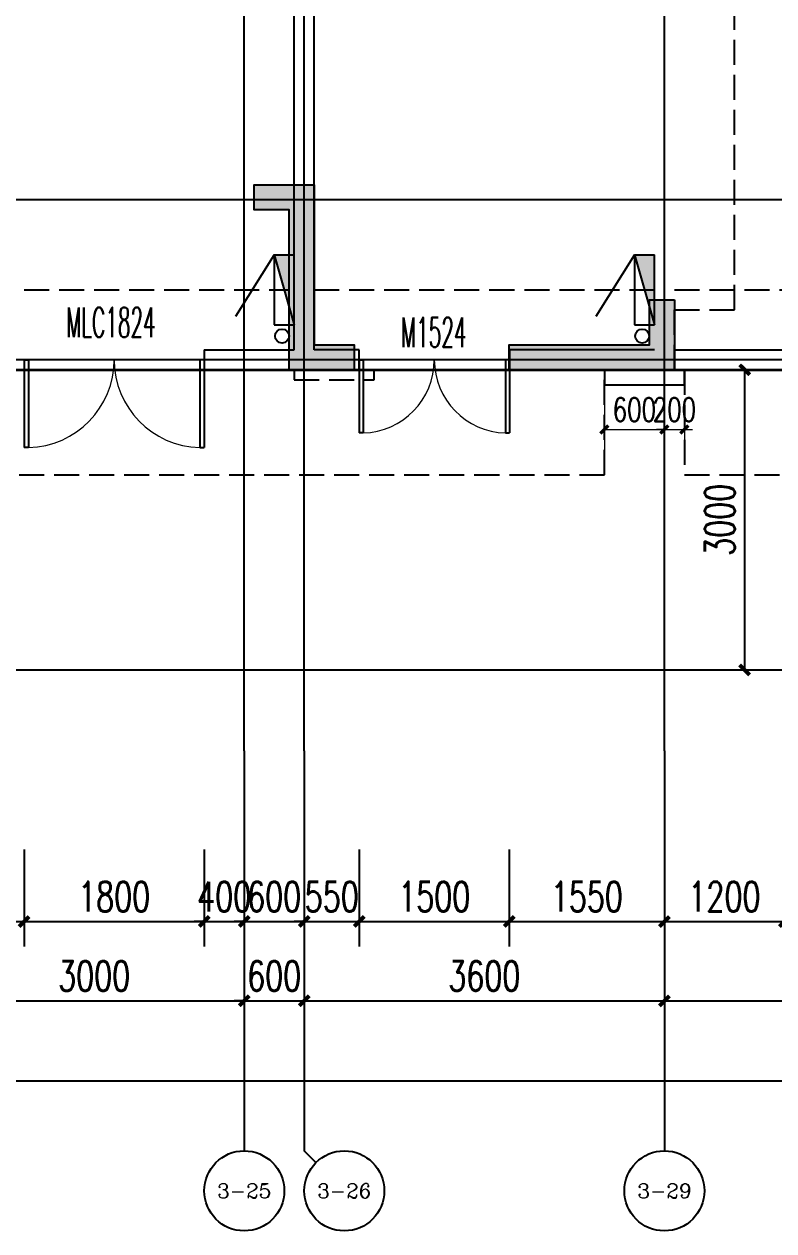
# Model space of a CAD drawing. Extents: x -59851 to 653804, y -249523 to 437614.
# Drawn here: x -2514 to 4980, y 186780 to 198845 of the extents above; entities that cross this region are included whole.
import ezdxf
from ezdxf.enums import TextEntityAlignment as Align

# ---------------------------------------------------------------- set-up
doc = ezdxf.new("R2010")
doc.units = 0
doc.header["$LTSCALE"] = 1000
doc.header["$MEASUREMENT"] = 0
doc.linetypes.add('DASH', pattern=[0.35, 0.25, -0.1])
for name, color, linetype in [('-消防立管', 1, 'Continuous'), ('A-Above', 5, 'DASH'), ('A-ROOF', 7, 'Continuous'), ('A-外装饰线脚', 7, 'Continuous'), ('A-第三道尺寸线', 105, 'Continuous'), ('AXIS', 3, 'Continuous'), ('AXIS_TEXT', 7, 'Continuous'), ('DOTE', 16, 'Continuous'), ('PUB_HATCH', 8, 'Continuous'), ('STAIR', 5, 'Continuous'), ('WALL', 2, 'Continuous'), ('WINDOW', 4, 'Continuous'), ('WINDOW_TEXT', 7, 'Continuous'), ('剪力墙', 6, 'Continuous')]:
    doc.layers.add(name, color=color, linetype=linetype)
doc.layers.add('33计全面积外廓线', color=21, linetype='Continuous', lineweight=35)
doc.layers.add('A-第四道尺寸线(线脚尺寸)', color=105, linetype='Continuous', lineweight=5)
doc.styles.add('_TCH_AXIS', font='COMPLEX', dxfattribs={"bigfont": 'GBCBIG'})
doc.styles.add('_TCH_DIM_T3', font='SIMPLEX.shx', dxfattribs={"width": 0.705882, "bigfont": 'GBCBIG.shx'})
doc.styles.add('_TCH_WINDOW', font='SIMPLEX.shx', dxfattribs={"width": 0.7, "height": 3.5, "bigfont": 'GBCBIG.shx'})
doc.styles.add('COMPLEX', font='COMPLEX')
doc.dimstyles.new('_TCH_ARCH&&100', dxfattribs={"dimtxt": 297.5, "dimasz": 100, "dimexe": 250, "dimexo": 300, "dimgap": 100, "dimtad": 1, "dimdec": 0, "dimzin": 0, "dimdsep": 46, "dimtxsty": '_TCH_DIM_T3', "dimblk": 'ARCHTICK', "dimcen": 0.09, "dimclrt": 7, "dimazin": 2, "dimtfac": 1, "dimtdec": 0, "dimtix": 1, "dimtmove": 2, "dimatfit": 3, "dimfxl": 0, "dimtolj": 1, "dimtzin": 0, "dimarcsym": 0})
doc.dimstyles.new('_TCH_ARCH&&80', dxfattribs={"dimtxt": 238, "dimasz": 80, "dimexe": 200, "dimexo": 240, "dimgap": 80, "dimtad": 1, "dimdec": 0, "dimzin": 0, "dimdsep": 46, "dimtxsty": '_TCH_DIM_T3', "dimblk": 'ARCHTICK', "dimcen": 0.09, "dimclrt": 7, "dimazin": 2, "dimtfac": 1, "dimtdec": 0, "dimtix": 1, "dimtmove": 2, "dimatfit": 3, "dimfxl": 0, "dimtolj": 1, "dimtzin": 0, "dimarcsym": 0})

# ---------------------------------------------------------------- blocks, each defined once
blk = doc.blocks.new('zzlk0330')
at = {"layer": 'A-ROOF', "linetype": 'DASH'}
blk.add_lwpolyline([(-3214, 135988), (186, 135988), (186, 135888), (986, 135888), (986, 135988), (3986, 135988), (3986, 136588), (4586, 136588), (4586, 143088)], dxfattribs=at)
blk = doc.blocks.new('shoucengjianliqiang0505')
at = {"layer": 'PUB_HATCH'}
h = blk.add_hatch(color=256, dxfattribs=at)
h.dxf.hatch_style = 1
h.paths.add_polyline_path([(-14848, 486544), (-14448, 486544), (-14448, 486144), (-14848, 486144)])
h.paths.add_polyline_path([(-8748, 486544), (-8348, 486544), (-8348, 486144), (-8748, 486144)])
h.paths.add_polyline_path([(-8748, 490544), (-8348, 490544), (-8348, 490144), (-8748, 490144)])
h.paths.add_polyline_path([(-14848, 490544), (-14448, 490544), (-14448, 490144), (-14848, 490144)])
h.paths.add_polyline_path([(-14848, 482144), (-14448, 482144), (-14448, 481744), (-14848, 481744)])
h.paths.add_polyline_path([(-8748, 482144), (-8348, 482144), (-8348, 481744), (-8748, 481744)])
h.paths.add_polyline_path([(-46848, 497944), (-46448, 497944), (-46448, 497544), (-46848, 497544)])
h.paths.add_polyline_path([(-46848, 501744), (-46448, 501744), (-46448, 501344), (-46848, 501344)])
h.paths.add_polyline_path([(-53548, 501742), (-53148, 501742), (-53148, 501342), (-53548, 501342)])
h.paths.add_polyline_path([(-63048, 504094), (-63048, 504344), (-63648, 504344), (-63648, 502544), (-63848, 502544), (-63848, 502294), (-63398, 502294), (-63398, 504094)])
h.paths.add_polyline_path([(-37148, 500844), (-35548, 500844), (-35548, 497944), (-37148, 497944), (-37148, 498144), (-35748, 498144), (-35748, 500644), (-37148, 500644)])
h.paths.add_polyline_path([(-29698, 483744), (-29698, 484994), (-29448, 484994), (-29448, 483344), (-30048, 483344), (-30048, 483744)])
h.paths.add_polyline_path([(-33048, 484994), (-32798, 484994), (-32798, 483744), (-32448, 483744), (-32448, 483344), (-33048, 483344)])
h.paths.add_polyline_path([(-36498, 483744), (-36498, 484994), (-36248, 484994), (-36248, 483344), (-36848, 483344), (-36848, 483744)])
h.paths.add_polyline_path([(-43248, 484994), (-42998, 484994), (-42998, 483744), (-42648, 483744), (-42648, 483344), (-43248, 483344)])
h.paths.add_polyline_path([(-50098, 483744), (-50098, 484994), (-49848, 484994), (-49848, 483344), (-50448, 483344), (-50448, 483744)])
h.paths.add_polyline_path([(-56848, 484994), (-56598, 484994), (-56598, 483744), (-56248, 483744), (-56248, 483344), (-56848, 483344)])
h.paths.add_polyline_path([(-63698, 485844), (-63448, 485844), (-63448, 483344), (-64048, 483344), (-64048, 483744), (-63698, 483744)])
h.paths.add_polyline_path([(-54648, 492144), (-54048, 492144), (-54048, 492544), (-54648, 492544)])
h.paths.add_polyline_path([(-52648, 492544), (-52048, 492544), (-52048, 492144), (-52648, 492144)])
h.paths.add_polyline_path([(-39048, 492544), (-38448, 492544), (-38448, 492144), (-39048, 492144)])
h.paths.add_polyline_path([(-45348, 495844), (-44748, 495844), (-44748, 496244), (-45348, 496244)])
h.paths.add_polyline_path([(-55848, 497944), (-55248, 497944), (-55248, 497544), (-55848, 497544)])
h.paths.add_polyline_path([(-55848, 495844), (-55248, 495844), (-55248, 496244), (-55848, 496244)])
h.paths.add_polyline_path([(-60248, 495844), (-59648, 495844), (-59648, 496244), (-60248, 496244)])
h.paths.add_polyline_path([(-21248, 500844), (-21248, 499444), (-21498, 499444), (-21498, 499844), (-21848, 499844), (-21848, 500094), (-21498, 500094), (-21498, 500844)])
h.paths.add_polyline_path([(-42948, 497544), (-42548, 497544), (-42548, 498144), (-42748, 498144), (-42748, 500644), (-42148, 500644), (-42148, 500844), (-42948, 500844), (-42948, 497944)])
h.paths.add_polyline_path([(-21248, 496144), (-21248, 496744), (-21498, 496744), (-21498, 496394), (-22898, 496394), (-22898, 496144), (-22098, 496144), (-22098, 496044), (-21848, 496044), (-21848, 496144)])
h.paths.add_polyline_path([(-30848, 497544), (-30848, 497944), (-32298, 497944), (-32298, 498144), (-30648, 498144), (-30648, 497744), (-30248, 497744), (-30248, 497544)])
h.paths.add_polyline_path([(-18848, 489094), (-18848, 487444), (-19098, 487444), (-19098, 487994), (-19448, 487994), (-19448, 488244), (-19098, 488244), (-19098, 489094)])
h.paths.add_polyline_path([(-60023, 489044), (-60273, 489044), (-60273, 491444), (-60023, 491444), (-60023, 489244)])
h.paths.add_polyline_path([(-28348, 499194), (-28348, 497544), (-28748, 497544), (-28748, 497744), (-28548, 497744), (-28548, 499194)])
h.paths.add_polyline_path([(-41148, 492344), (-40448, 492344), (-40448, 490694), (-40698, 490694), (-40698, 492094), (-41148, 492094)])
h.paths.add_polyline_path([(-30848, 500644), (-31348, 500644), (-31348, 503644), (-28348, 503644), (-28348, 501444), (-28708, 501444), (-28708, 501644), (-28548, 501644), (-28548, 503444), (-31148, 503444), (-31148, 501644), (-30748, 501644), (-30748, 501444), (-31148, 501444), (-31148, 500944), (-30648, 500944), (-30648, 500644)])
h.paths.add_polyline_path([(-42948, 495544), (-42948, 496244), (-40448, 496244), (-40448, 493744), (-42948, 493744), (-42948, 494444), (-42748, 494444), (-42748, 493944), (-40648, 493944), (-40648, 496044), (-42748, 496044), (-42748, 495544)])
h.paths.add_polyline_path([(-21248, 502644), (-21248, 503644), (-22898, 503644), (-22898, 503394), (-21498, 503394), (-21498, 502644)])
h.paths.add_polyline_path([(-22748, 492144), (-23248, 492144), (-23248, 490494), (-22998, 490494), (-22998, 491894), (-22748, 491894)])
h.paths.add_polyline_path([(-22673, 488244), (-22423, 488244), (-22423, 485744), (-22673, 485744), (-22673, 488044)])
h.paths.add_polyline_path([(-21848, 493644), (-21848, 493044), (-23498, 493044), (-23498, 493294), (-22098, 493294), (-22098, 493644)])
h.paths.add_polyline_path([(-18848, 491544), (-18848, 492144), (-20498, 492144), (-20498, 491894), (-19098, 491894), (-19098, 491544)])
h.paths.add_polyline_path([(-18848, 482444), (-18848, 481744), (-20498, 481744), (-20498, 481994), (-19098, 481994), (-19098, 482444)])
h.paths.add_polyline_path([(-22048, 481744), (-22498, 481744), (-22698, 481744), (-22698, 483344), (-23048, 483344), (-23048, 483594), (-22448, 483594), (-22448, 481994), (-22048, 481994)])
h.paths.add_polyline_path([(-26798, 490844), (-26048, 490844), (-26048, 489044), (-26298, 489044), (-26298, 490594), (-26798, 490594)])
h.paths.add_polyline_path([(-32448, 490844), (-33048, 490844), (-33048, 489044), (-32798, 489044), (-32798, 490594), (-32448, 490594)])
h.paths.add_polyline_path([(-35848, 489294), (-36198, 489294), (-36198, 492094), (-35848, 492094), (-35848, 492344), (-36448, 492344), (-36448, 489044), (-36198, 489044), (-35848, 489044)])
h.paths.add_polyline_path([(-39873, 489244), (-39623, 489244), (-39623, 486544), (-39873, 486544), (-39873, 489044)])
h.paths.add_polyline_path([(-43648, 489294), (-43298, 489294), (-43298, 492094), (-43798, 492094), (-43798, 492344), (-43048, 492344), (-43048, 489044), (-43298, 489044), (-43648, 489044)])
h.paths.add_polyline_path([(-46673, 492344), (-46423, 492344), (-46423, 489044), (-46673, 489044), (-46673, 492144)])
h.paths.add_polyline_path([(-53473, 489244), (-53223, 489244), (-53223, 486544), (-53473, 486544), (-53473, 489044)])
h.paths.add_polyline_path([(-49448, 489294), (-49798, 489294), (-49798, 492094), (-49298, 492094), (-49298, 492344), (-50048, 492344), (-50048, 489044), (-49798, 489044), (-49448, 489044)])
h.paths.add_polyline_path([(-57248, 489294), (-56898, 489294), (-56898, 492094), (-57248, 492094), (-57248, 492344), (-56648, 492344), (-56648, 489044), (-56898, 489044), (-57248, 489044)])
h.paths.add_polyline_path([(-60048, 498644), (-60048, 497544), (-62548, 497544), (-62548, 497794), (-60298, 497794), (-60298, 498644)])
h.paths.add_polyline_path([(-60048, 503544), (-60048, 504344), (-61698, 504344), (-61698, 504094), (-60298, 504094), (-60298, 503544)])
h.paths.add_polyline_path([(-67048, 491344), (-67048, 492244), (-64848, 492244), (-64848, 491994), (-66798, 491994), (-66798, 491344)])
h.paths.add_polyline_path([(-66448, 502544), (-67048, 502544), (-67048, 499894), (-66798, 499894), (-66798, 502294), (-66448, 502294)])
h.paths.add_polyline_path([(-66448, 483344), (-67048, 483344), (-67048, 485844), (-66798, 485844), (-66798, 483744), (-66448, 483744)])
edge = h.paths.add_edge_path()
edge.add_line((-26248, 494694), (-26248, 492344))
edge.add_line((-26248, 492344), (-26948, 492344))
edge.add_line((-26948, 492344), (-26948, 492144))
edge.add_line((-26948, 492144), (-26048, 492144))
edge.add_line((-26048, 492144), (-26048, 494694))
edge.add_line((-26248, 494694), (-26248, 495094))
edge = h.paths.add_edge_path()
edge.add_line((-26448, 483344), (-26448, 483594))
edge.add_line((-26448, 483594), (-26273, 483594))
edge.add_line((-26273, 483594), (-26273, 484994))
edge.add_line((-26273, 484994), (-26023, 484994))
edge.add_line((-26023, 484994), (-26023, 483594))
edge.add_line((-26023, 483594), (-25848, 483594))
edge.add_line((-25848, 483594), (-25848, 483344))
edge.add_line((-25848, 483344), (-26448, 483344))
edge.add_line((-26448, 483344), (-26048, 483344))
edge = h.paths.add_edge_path()
edge.add_line((-40048, 483344), (-40048, 483744))
edge.add_line((-40048, 483744), (-39873, 483744))
edge.add_line((-39873, 483744), (-39873, 484994))
edge.add_line((-39873, 484994), (-39623, 484994))
edge.add_line((-39623, 484994), (-39623, 483744))
edge.add_line((-39623, 483744), (-39448, 483744))
edge.add_line((-39448, 483744), (-39448, 483344))
edge.add_line((-39448, 483344), (-40048, 483344))
edge.add_line((-40048, 483344), (-39648, 483344))
edge = h.paths.add_edge_path()
edge.add_line((-46848, 483344), (-46848, 483594))
edge.add_line((-46848, 483594), (-46673, 483594))
edge.add_line((-46673, 483594), (-46673, 484994))
edge.add_line((-46673, 484994), (-46423, 484994))
edge.add_line((-46423, 484994), (-46423, 483594))
edge.add_line((-46423, 483594), (-46248, 483594))
edge.add_line((-46248, 483594), (-46248, 483344))
edge.add_line((-46248, 483344), (-46848, 483344))
edge.add_line((-46848, 483344), (-46448, 483344))
edge = h.paths.add_edge_path()
edge.add_line((-53648, 483344), (-53648, 483744))
edge.add_line((-53648, 483744), (-53473, 483744))
edge.add_line((-53473, 483744), (-53473, 484994))
edge.add_line((-53473, 484994), (-53223, 484994))
edge.add_line((-53223, 484994), (-53223, 483744))
edge.add_line((-53223, 483744), (-53048, 483744))
edge.add_line((-53048, 483744), (-53048, 483344))
edge.add_line((-53048, 483344), (-53648, 483344))
edge.add_line((-53648, 483344), (-53248, 483344))
edge = h.paths.add_edge_path()
edge.add_line((-60448, 483344), (-60448, 483594))
edge.add_line((-60448, 483594), (-60273, 483594))
edge.add_line((-60273, 483594), (-60273, 484994))
edge.add_line((-60273, 484994), (-60023, 484994))
edge.add_line((-60023, 484994), (-60023, 483594))
edge.add_line((-60023, 483594), (-59848, 483594))
edge.add_line((-59848, 483594), (-59848, 483344))
edge.add_line((-59848, 483344), (-60448, 483344))
edge.add_line((-60448, 483344), (-60048, 483344))
at = {"layer": '剪力墙', "color": 6, "linetype": 'Continuous'}
for points in [[(-22048, 481744), (-22498, 481744), (-22698, 481744), (-22698, 483344), (-23048, 483344), (-23048, 483594), (-22448, 483594), (-22448, 481994), (-22048, 481994)], [(-18848, 482444), (-18848, 481744), (-20498, 481744), (-20498, 481994), (-19098, 481994), (-19098, 482444)]]:
    blk.add_lwpolyline(points, close=True, dxfattribs=at)
blk = doc.blocks.new('XHS1')
at = {"layer": '-消防立管'}
blk.add_hatch(color=253, dxfattribs=at).paths.add_polyline_path([(918395, -437307), (918595, -438007), (918595, -437307)])
for p, q in [((918395, -437307), (918595, -438007)), ((918395, -437307), (918395, -438007)), ((918395, -437307), (918595, -437307)), ((918595, -438007), (918595, -437307)), ((918395, -438007), (918595, -438007))]:
    blk.add_line(p, q, dxfattribs=at)
at = {"ltscale": 0.5}
blk.add_line((918395, -437307), (918009, -437922), dxfattribs=at)
blk = doc.blocks.new('_ArchTick')
at = {"color": 0, "linetype": 'ByBlock', "const_width": 0.4}
blk.add_lwpolyline([(-0.5, -0.5), (0.5, 0.5)], dxfattribs=at)
blk = doc.blocks.new('*D2868')
at = {"layer": 'A-第三道尺寸线', "color": 0, "lineweight": -2, "transparency": 16777216}
for p, q in [((4379, 195388), (4939, 195388)), ((4689, 192388), (4689, 195388)), ((4379, 192388), (4939, 192388))]:
    blk.add_line(p, q, dxfattribs=at)
at = {"layer": 'Defpoints', "color": 0, "transparency": 16777216}
for p in [(4079, 195388), (4689, 195388), (4079, 192388)]:
    blk.add_point(p, dxfattribs=at)
at = {"layer": 'A-第三道尺寸线', "color": 0, "lineweight": -2, "transparency": 16777216, "xscale": 100, "yscale": 100, "zscale": 100}
for p, rotation in [((4689, 195388), 90), ((4689, 192388), 270)]:
    blk.add_blockref('_ArchTick', p, dxfattribs=dict(at, rotation=rotation))
at = {"layer": 'A-第三道尺寸线', "color": 7, "transparency": 16777216, "insert": (4440, 193888), "char_height": 297.5, "attachment_point": 5, "rotation": 90, "style": '_TCH_DIM_T3'}
blk.add_mtext('\\A1;3000', dxfattribs=at)
blk = doc.blocks.new('*D3350')
at = {"layer": 'AXIS', "color": 0, "lineweight": -2, "transparency": 16777216}
for p, q in [((-3314, 191280), (-3314, 188830)), ((-314, 191280), (-314, 188830)), ((-3314, 189080), (-314, 189080))]:
    blk.add_line(p, q, dxfattribs=at)
at = {"layer": 'Defpoints', "color": 0, "transparency": 16777216}
for p in [(-3314, 191580), (-314, 191580), (-314, 189080)]:
    blk.add_point(p, dxfattribs=at)
at = {"layer": 'AXIS', "color": 0, "lineweight": -2, "transparency": 16777216, "xscale": 100, "yscale": 100, "zscale": 100, "rotation": 180}
blk.add_blockref('_ArchTick', (-3314, 189080), dxfattribs=at)
at = {"layer": 'AXIS', "color": 0, "lineweight": -2, "transparency": 16777216, "xscale": 100, "yscale": 100, "zscale": 100}
blk.add_blockref('_ArchTick', (-314, 189080), dxfattribs=at)
at = {"layer": 'AXIS', "color": 7, "transparency": 16777216, "insert": (-1814, 189329), "char_height": 297.5, "attachment_point": 5, "style": '_TCH_DIM_T3'}
blk.add_mtext('\\A1;3000', dxfattribs=at)
blk = doc.blocks.new('*D3351')
at = {"layer": 'AXIS', "color": 0, "lineweight": -2, "transparency": 16777216}
for p, q in [((-314, 191280), (-314, 188830)), ((286, 191280), (286, 188830)), ((-314, 189080), (-414, 189080)), ((-314, 189080), (286, 189080)), ((286, 189080), (386, 189080))]:
    blk.add_line(p, q, dxfattribs=at)
at = {"layer": 'Defpoints', "color": 0, "transparency": 16777216}
for p in [(-314, 191580), (286, 191580), (286, 189080)]:
    blk.add_point(p, dxfattribs=at)
at = {"layer": 'AXIS', "color": 0, "lineweight": -2, "transparency": 16777216, "xscale": 100, "yscale": 100, "zscale": 100}
blk.add_blockref('_ArchTick', (-314, 189080), dxfattribs=at)
at = {"layer": 'AXIS', "color": 0, "lineweight": -2, "transparency": 16777216, "xscale": 100, "yscale": 100, "zscale": 100, "rotation": 180}
blk.add_blockref('_ArchTick', (286, 189080), dxfattribs=at)
at = {"layer": 'AXIS', "color": 7, "transparency": 16777216, "insert": (-14, 189329), "char_height": 297.5, "attachment_point": 5, "style": '_TCH_DIM_T3'}
blk.add_mtext('\\A1;600', dxfattribs=at)
blk = doc.blocks.new('*D3352')
at = {"layer": 'AXIS', "color": 0, "lineweight": -2, "transparency": 16777216}
for p, q in [((286, 191280), (286, 188830)), ((3886, 191280), (3886, 188830)), ((286, 189080), (3886, 189080))]:
    blk.add_line(p, q, dxfattribs=at)
at = {"layer": 'Defpoints', "color": 0, "transparency": 16777216}
for p in [(286, 191580), (3886, 191580), (3886, 189080)]:
    blk.add_point(p, dxfattribs=at)
at = {"layer": 'AXIS', "color": 0, "lineweight": -2, "transparency": 16777216, "xscale": 100, "yscale": 100, "zscale": 100, "rotation": 180}
blk.add_blockref('_ArchTick', (286, 189080), dxfattribs=at)
at = {"layer": 'AXIS', "color": 0, "lineweight": -2, "transparency": 16777216, "xscale": 100, "yscale": 100, "zscale": 100}
blk.add_blockref('_ArchTick', (3886, 189080), dxfattribs=at)
at = {"layer": 'AXIS', "color": 7, "transparency": 16777216, "insert": (2086, 189329), "char_height": 297.5, "attachment_point": 5, "style": '_TCH_DIM_T3'}
blk.add_mtext('\\A1;3600', dxfattribs=at)
blk = doc.blocks.new('*D3353')
at = {"layer": 'AXIS', "color": 0, "lineweight": -2, "transparency": 16777216}
for p, q in [((3886, 191280), (3886, 188830)), ((8086, 191280), (8086, 188830)), ((3886, 189080), (8086, 189080))]:
    blk.add_line(p, q, dxfattribs=at)
at = {"layer": 'Defpoints', "color": 0, "transparency": 16777216}
for p in [(3886, 191580), (8086, 191580), (8086, 189080)]:
    blk.add_point(p, dxfattribs=at)
at = {"layer": 'AXIS', "color": 0, "lineweight": -2, "transparency": 16777216, "xscale": 100, "yscale": 100, "zscale": 100, "rotation": 180}
blk.add_blockref('_ArchTick', (3886, 189080), dxfattribs=at)
at = {"layer": 'AXIS', "color": 0, "lineweight": -2, "transparency": 16777216, "xscale": 100, "yscale": 100, "zscale": 100}
blk.add_blockref('_ArchTick', (8086, 189080), dxfattribs=at)
at = {"layer": 'AXIS', "color": 7, "transparency": 16777216, "insert": (5986, 189329), "char_height": 297.5, "attachment_point": 5, "style": '_TCH_DIM_T3'}
blk.add_mtext('\\A1;4200', dxfattribs=at)
blk = doc.blocks.new('*D3356')
at = {"layer": 'AXIS', "color": 0, "lineweight": -2, "transparency": 16777216}
for p, q in [((-44214, 189323), (-44214, 188030)), ((14486, 189323), (14486, 188030)), ((-44214, 188280), (14486, 188280))]:
    blk.add_line(p, q, dxfattribs=at)
at = {"layer": 'Defpoints', "color": 0, "transparency": 16777216}
for p in [(-44214, 189623), (14486, 189623), (14486, 188280)]:
    blk.add_point(p, dxfattribs=at)
at = {"layer": 'AXIS', "color": 0, "lineweight": -2, "transparency": 16777216, "xscale": 100, "yscale": 100, "zscale": 100, "rotation": 180}
blk.add_blockref('_ArchTick', (-44214, 188280), dxfattribs=at)
at = {"layer": 'AXIS', "color": 0, "lineweight": -2, "transparency": 16777216, "xscale": 100, "yscale": 100, "zscale": 100}
blk.add_blockref('_ArchTick', (14486, 188280), dxfattribs=at)
at = {"layer": 'AXIS', "color": 7, "transparency": 16777216, "insert": (-14864, 188529), "char_height": 297.5, "attachment_point": 5, "style": '_TCH_DIM_T3'}
blk.add_mtext('\\A1;58700', dxfattribs=at)
blk = doc.blocks.new('_AXISO')
blk.add_circle((0, 0), 0.5)
at = {"layer": 'AXIS_TEXT', "style": 'COMPLEX', "width": 1.041667}
blk.add_attdef('A', text='', height=0.56, dxfattribs=at).set_placement((-0.25, -0.28), (0.25, -0.28), align=Align.FIT)
blk = doc.blocks.new('shoucengxianjiao0328')
at = {"layer": 'A-外装饰线脚'}
blk.add_lwpolyline([(-181546, 155486), (-181546, 155336), (-180746, 155336), (-180746, 155486)], dxfattribs=at)
blk = doc.blocks.new('*D656')
at = {"layer": 'A-第四道尺寸线(线脚尺寸)', "color": 0, "lineweight": -2, "transparency": 16777216}
for p, q in [((3286, 195048), (3286, 194592)), ((3886, 195048), (3886, 194592)), ((3286, 194792), (3886, 194792))]:
    blk.add_line(p, q, dxfattribs=at)
at = {"layer": 'Defpoints', "color": 0, "transparency": 16777216}
for p in [(3286, 195288), (3886, 195288), (3886, 194792)]:
    blk.add_point(p, dxfattribs=at)
at = {"layer": 'A-第四道尺寸线(线脚尺寸)', "color": 0, "lineweight": -2, "transparency": 16777216, "xscale": 80, "yscale": 80, "zscale": 80, "rotation": 180}
blk.add_blockref('_ArchTick', (3286, 194792), dxfattribs=at)
at = {"layer": 'A-第四道尺寸线(线脚尺寸)', "color": 0, "lineweight": -2, "transparency": 16777216, "xscale": 80, "yscale": 80, "zscale": 80}
blk.add_blockref('_ArchTick', (3886, 194792), dxfattribs=at)
at = {"layer": 'A-第四道尺寸线(线脚尺寸)', "color": 7, "transparency": 16777216, "insert": (3586, 194991), "char_height": 238, "attachment_point": 5, "style": '_TCH_DIM_T3'}
blk.add_mtext('\\A1;600', dxfattribs=at)
blk = doc.blocks.new('*D657')
at = {"layer": 'A-第四道尺寸线(线脚尺寸)', "color": 0, "lineweight": -2, "transparency": 16777216}
for p, q in [((3886, 195048), (3886, 194592)), ((4086, 195048), (4086, 194592)), ((3886, 194792), (3806, 194792)), ((3886, 194792), (4086, 194792)), ((4086, 194792), (4166, 194792))]:
    blk.add_line(p, q, dxfattribs=at)
at = {"layer": 'Defpoints', "color": 0, "transparency": 16777216}
for p in [(3886, 195288), (4086, 195288), (4086, 194792)]:
    blk.add_point(p, dxfattribs=at)
at = {"layer": 'A-第四道尺寸线(线脚尺寸)', "color": 0, "lineweight": -2, "transparency": 16777216, "xscale": 80, "yscale": 80, "zscale": 80}
blk.add_blockref('_ArchTick', (3886, 194792), dxfattribs=at)
at = {"layer": 'A-第四道尺寸线(线脚尺寸)', "color": 0, "lineweight": -2, "transparency": 16777216, "xscale": 80, "yscale": 80, "zscale": 80, "rotation": 180}
blk.add_blockref('_ArchTick', (4086, 194792), dxfattribs=at)
at = {"layer": 'A-第四道尺寸线(线脚尺寸)', "color": 7, "transparency": 16777216, "insert": (3986, 194991), "char_height": 238, "attachment_point": 5, "style": '_TCH_DIM_T3'}
blk.add_mtext('\\A1;200', dxfattribs=at)
blk = doc.blocks.new('*D3527')
at = {"layer": 'A-第三道尺寸线', "color": 0, "lineweight": -2, "transparency": 16777216}
for p, q in [((-3314, 190593), (-3314, 189623)), ((-2514, 190593), (-2514, 189623)), ((-3314, 189873), (-2514, 189873))]:
    blk.add_line(p, q, dxfattribs=at)
at = {"layer": 'Defpoints', "color": 0, "transparency": 16777216}
for p in [(-3314, 190893), (-2514, 190893), (-2514, 189873)]:
    blk.add_point(p, dxfattribs=at)
at = {"layer": 'A-第三道尺寸线', "color": 0, "lineweight": -2, "transparency": 16777216, "xscale": 100, "yscale": 100, "zscale": 100, "rotation": 180}
blk.add_blockref('_ArchTick', (-3314, 189873), dxfattribs=at)
at = {"layer": 'A-第三道尺寸线', "color": 0, "lineweight": -2, "transparency": 16777216, "xscale": 100, "yscale": 100, "zscale": 100}
blk.add_blockref('_ArchTick', (-2514, 189873), dxfattribs=at)
at = {"layer": 'A-第三道尺寸线', "color": 7, "transparency": 16777216, "insert": (-2914, 190122), "char_height": 297.5, "attachment_point": 5, "style": '_TCH_DIM_T3'}
blk.add_mtext('\\A1;800', dxfattribs=at)
blk = doc.blocks.new('*D3528')
at = {"layer": 'A-第三道尺寸线', "color": 0, "lineweight": -2, "transparency": 16777216}
for p, q in [((-2514, 190593), (-2514, 189623)), ((-714, 190593), (-714, 189623)), ((-2514, 189873), (-714, 189873))]:
    blk.add_line(p, q, dxfattribs=at)
at = {"layer": 'Defpoints', "color": 0, "transparency": 16777216}
for p in [(-2514, 190893), (-714, 190893), (-714, 189873)]:
    blk.add_point(p, dxfattribs=at)
at = {"layer": 'A-第三道尺寸线', "color": 0, "lineweight": -2, "transparency": 16777216, "xscale": 100, "yscale": 100, "zscale": 100, "rotation": 180}
blk.add_blockref('_ArchTick', (-2514, 189873), dxfattribs=at)
at = {"layer": 'A-第三道尺寸线', "color": 0, "lineweight": -2, "transparency": 16777216, "xscale": 100, "yscale": 100, "zscale": 100}
blk.add_blockref('_ArchTick', (-714, 189873), dxfattribs=at)
at = {"layer": 'A-第三道尺寸线', "color": 7, "transparency": 16777216, "insert": (-1614, 190122), "char_height": 297.5, "attachment_point": 5, "style": '_TCH_DIM_T3'}
blk.add_mtext('\\A1;1800', dxfattribs=at)
blk = doc.blocks.new('*D3529')
at = {"layer": 'A-第三道尺寸线', "color": 0, "lineweight": -2, "transparency": 16777216}
for p, q in [((-714, 190593), (-714, 189623)), ((-314, 190593), (-314, 189623)), ((-714, 189873), (-814, 189873)), ((-714, 189873), (-314, 189873)), ((-314, 189873), (-214, 189873))]:
    blk.add_line(p, q, dxfattribs=at)
at = {"layer": 'Defpoints', "color": 0, "transparency": 16777216}
for p in [(-714, 190893), (-314, 190893), (-314, 189873)]:
    blk.add_point(p, dxfattribs=at)
at = {"layer": 'A-第三道尺寸线', "color": 0, "lineweight": -2, "transparency": 16777216, "xscale": 100, "yscale": 100, "zscale": 100}
blk.add_blockref('_ArchTick', (-714, 189873), dxfattribs=at)
at = {"layer": 'A-第三道尺寸线', "color": 0, "lineweight": -2, "transparency": 16777216, "xscale": 100, "yscale": 100, "zscale": 100, "rotation": 180}
blk.add_blockref('_ArchTick', (-314, 189873), dxfattribs=at)
at = {"layer": 'A-第三道尺寸线', "color": 7, "transparency": 16777216, "insert": (-514, 190122), "char_height": 297.5, "attachment_point": 5, "style": '_TCH_DIM_T3'}
blk.add_mtext('\\A1;400', dxfattribs=at)
blk = doc.blocks.new('*D3530')
at = {"layer": 'A-第三道尺寸线', "color": 0, "lineweight": -2, "transparency": 16777216}
for p, q in [((-314, 190593), (-314, 189623)), ((286, 190593), (286, 189623)), ((-314, 189873), (-414, 189873)), ((-314, 189873), (286, 189873)), ((286, 189873), (386, 189873))]:
    blk.add_line(p, q, dxfattribs=at)
at = {"layer": 'Defpoints', "color": 0, "transparency": 16777216}
for p in [(-314, 190893), (286, 190893), (286, 189873)]:
    blk.add_point(p, dxfattribs=at)
at = {"layer": 'A-第三道尺寸线', "color": 0, "lineweight": -2, "transparency": 16777216, "xscale": 100, "yscale": 100, "zscale": 100}
blk.add_blockref('_ArchTick', (-314, 189873), dxfattribs=at)
at = {"layer": 'A-第三道尺寸线', "color": 0, "lineweight": -2, "transparency": 16777216, "xscale": 100, "yscale": 100, "zscale": 100, "rotation": 180}
blk.add_blockref('_ArchTick', (286, 189873), dxfattribs=at)
at = {"layer": 'A-第三道尺寸线', "color": 7, "transparency": 16777216, "insert": (-14, 190122), "char_height": 297.5, "attachment_point": 5, "style": '_TCH_DIM_T3'}
blk.add_mtext('\\A1;600', dxfattribs=at)
blk = doc.blocks.new('*D3531')
at = {"layer": 'A-第三道尺寸线', "color": 0, "lineweight": -2, "transparency": 16777216}
for p, q in [((286, 190593), (286, 189623)), ((836, 190593), (836, 189623)), ((286, 189873), (186, 189873)), ((286, 189873), (836, 189873)), ((836, 189873), (936, 189873))]:
    blk.add_line(p, q, dxfattribs=at)
at = {"layer": 'Defpoints', "color": 0, "transparency": 16777216}
for p in [(286, 190893), (836, 190893), (836, 189873)]:
    blk.add_point(p, dxfattribs=at)
at = {"layer": 'A-第三道尺寸线', "color": 0, "lineweight": -2, "transparency": 16777216, "xscale": 100, "yscale": 100, "zscale": 100}
blk.add_blockref('_ArchTick', (286, 189873), dxfattribs=at)
at = {"layer": 'A-第三道尺寸线', "color": 0, "lineweight": -2, "transparency": 16777216, "xscale": 100, "yscale": 100, "zscale": 100, "rotation": 180}
blk.add_blockref('_ArchTick', (836, 189873), dxfattribs=at)
at = {"layer": 'A-第三道尺寸线', "color": 7, "transparency": 16777216, "insert": (561, 190122), "char_height": 297.5, "attachment_point": 5, "style": '_TCH_DIM_T3'}
blk.add_mtext('\\A1;550', dxfattribs=at)
blk = doc.blocks.new('*D3532')
at = {"layer": 'A-第三道尺寸线', "color": 0, "lineweight": -2, "transparency": 16777216}
for p, q in [((836, 190593), (836, 189623)), ((2336, 190593), (2336, 189623)), ((836, 189873), (2336, 189873))]:
    blk.add_line(p, q, dxfattribs=at)
at = {"layer": 'Defpoints', "color": 0, "transparency": 16777216}
for p in [(836, 190893), (2336, 190893), (2336, 189873)]:
    blk.add_point(p, dxfattribs=at)
at = {"layer": 'A-第三道尺寸线', "color": 0, "lineweight": -2, "transparency": 16777216, "xscale": 100, "yscale": 100, "zscale": 100, "rotation": 180}
blk.add_blockref('_ArchTick', (836, 189873), dxfattribs=at)
at = {"layer": 'A-第三道尺寸线', "color": 0, "lineweight": -2, "transparency": 16777216, "xscale": 100, "yscale": 100, "zscale": 100}
blk.add_blockref('_ArchTick', (2336, 189873), dxfattribs=at)
at = {"layer": 'A-第三道尺寸线', "color": 7, "transparency": 16777216, "insert": (1586, 190122), "char_height": 297.5, "attachment_point": 5, "style": '_TCH_DIM_T3'}
blk.add_mtext('\\A1;1500', dxfattribs=at)
blk = doc.blocks.new('*D3533')
at = {"layer": 'A-第三道尺寸线', "color": 0, "lineweight": -2, "transparency": 16777216}
for p, q in [((2336, 190593), (2336, 189623)), ((3886, 190593), (3886, 189623)), ((2336, 189873), (3886, 189873))]:
    blk.add_line(p, q, dxfattribs=at)
at = {"layer": 'Defpoints', "color": 0, "transparency": 16777216}
for p in [(2336, 190893), (3886, 190893), (3886, 189873)]:
    blk.add_point(p, dxfattribs=at)
at = {"layer": 'A-第三道尺寸线', "color": 0, "lineweight": -2, "transparency": 16777216, "xscale": 100, "yscale": 100, "zscale": 100, "rotation": 180}
blk.add_blockref('_ArchTick', (2336, 189873), dxfattribs=at)
at = {"layer": 'A-第三道尺寸线', "color": 0, "lineweight": -2, "transparency": 16777216, "xscale": 100, "yscale": 100, "zscale": 100}
blk.add_blockref('_ArchTick', (3886, 189873), dxfattribs=at)
at = {"layer": 'A-第三道尺寸线', "color": 7, "transparency": 16777216, "insert": (3111, 190122), "char_height": 297.5, "attachment_point": 5, "style": '_TCH_DIM_T3'}
blk.add_mtext('\\A1;1550', dxfattribs=at)
blk = doc.blocks.new('*D3534')
at = {"layer": 'A-第三道尺寸线', "color": 0, "lineweight": -2, "transparency": 16777216}
for p, q in [((3886, 190593), (3886, 189623)), ((5086, 190593), (5086, 189623)), ((3886, 189873), (5086, 189873))]:
    blk.add_line(p, q, dxfattribs=at)
at = {"layer": 'Defpoints', "color": 0, "transparency": 16777216}
for p in [(3886, 190893), (5086, 190893), (5086, 189873)]:
    blk.add_point(p, dxfattribs=at)
at = {"layer": 'A-第三道尺寸线', "color": 0, "lineweight": -2, "transparency": 16777216, "xscale": 100, "yscale": 100, "zscale": 100, "rotation": 180}
blk.add_blockref('_ArchTick', (3886, 189873), dxfattribs=at)
at = {"layer": 'A-第三道尺寸线', "color": 0, "lineweight": -2, "transparency": 16777216, "xscale": 100, "yscale": 100, "zscale": 100}
blk.add_blockref('_ArchTick', (5086, 189873), dxfattribs=at)
at = {"layer": 'A-第三道尺寸线', "color": 7, "transparency": 16777216, "insert": (4486, 190122), "char_height": 297.5, "attachment_point": 5, "style": '_TCH_DIM_T3'}
blk.add_mtext('\\A1;1200', dxfattribs=at)
blk = doc.blocks.new('$DorLib2D$00000002')
for p, q in [((-0.5, 0), (-0.5, 0.4875)), ((-0.475, 0.4875), (-0.5, 0.4875)), ((-0.475, 0), (-0.475, 0.4875)), ((0.475, 0), (0.475, 0.4875)), ((0.475, 0.4875), (0.5, 0.4875)), ((0.5, 0), (0.5, 0.4875)), ((-0.5, 0), (-0.475, 0)), ((0.5, 0), (0.475, 0))]:
    blk.add_line(p, q)
at = {"lineweight": 13}
for centre, start, end in [((-0.4875, 0), 0, 88.53072), ((0.4875, 0), 91.46928, 180)]:
    blk.add_arc(centre, 0.4875, start, end, dxfattribs=at)
blk = doc.blocks.new('roofzhouxian')
at = {"layer": 'DOTE'}
for p, q in [((8, -309503), (8, -279124)), ((-4192, -309503), (-4192, -294295)), ((-3592, -309503), (-3592, -298295)), ((11694, -303995), (-49367, -303995)), ((11694, -305595), (-49367, -305595))]:
    blk.add_line(p, q, dxfattribs=at)
blk = doc.blocks.new('SHOUCENGXIANJIAOCHICUN0427')
at = {"layer": 'A-第四道尺寸线(线脚尺寸)'}
for p1, p2, picture, middle in [((3286.3, 195288.3), (3886.3, 195288.3), '*D656', (3586.3, 194990.8)), ((3886.3, 195288.3), (4086.3, 195288.3), '*D657', (3986.3, 194990.8))]:
    dim = blk.add_aligned_dim(p1=p1, p2=p2, distance=-496.6, dimstyle='_TCH_ARCH&&80', dxfattribs=at)
    dim.commit()
    dim.dimension.update_dxf_attribs({"geometry": picture, "text_midpoint": middle})

msp = doc.modelspace()

# ---------------------------------------------------------------- linework, layer by layer
at = {"layer": '-消防立管'}
for centre in [(64.3, 195726.4), (3664.3, 195726.4)]:
    msp.add_circle(centre, 70, dxfattribs=at)
at = {"layer": '33计全面积外廓线'}
msp.add_lwpolyline([(-44213.7, 195388.3), (14486.3, 195388.3), (14486.3, 204188.3), (7986.3, 204188.3), (7986.3, 200188.3), (3986.3, 200188.3), (3986.3, 205788.3), (1586.3, 205788.3), (1586.3, 206788.3), (-3313.7, 206788.3), (-3313.7, 211288.3), (-7913.7, 211288.3), (-7913.7, 211688.3), (-20013.7, 211688.3), (-20013.7, 209788.3), (-17713.7, 209788.3), (-17713.7, 207488.3), (-23713.7, 207488.3)], dxfattribs=at)
at = {"layer": 'A-Above'}
for points in [[(-3213.7, 196188.3), (136.3, 196188.3)], [(-3213.7, 196188.3), (136.3, 196188.3)], [(386.3, 196188.3), (3786.3, 196188.3)], [(386.3, 196188.3), (3786.3, 196188.3)], [(3986.3, 196188.3), (7986.3, 196188.3)], [(3986.3, 196188.3), (7986.3, 196188.3)], [(-2913.7, 195388.3), (-2913.7, 194338.3), (3286.3, 194338.3), (3286.3, 195388.3)], [(4086.3, 195388.3), (4086.3, 194338.3), (7536.3, 194338.3), (7536.3, 195388.3)]]:
    msp.add_lwpolyline(points, dxfattribs=at)
at = {"layer": 'AXIS'}
for p, q in [((-313.7, 191580), (-313.7, 187580)), ((286.3, 191580), (286.3, 187580)), ((3886.3, 191580), (3886.3, 187580)), ((403.4, 187462.8), (286.3, 187580))]:
    msp.add_line(p, q, dxfattribs=at)
at = {"layer": 'DOTE'}
msp.add_line((15572.3, 195488.3), (-45488.6, 195488.3), dxfattribs=at)
at = {"layer": 'STAIR'}
msp.add_lwpolyline([(-37213.7, 218088.3), (-37213.7, 220988.3), (-47213.7, 220988.3), (-47213.7, 192388.3), (14486.3, 192388.3), (14486.3, 195388.3)], dxfattribs=at)
at = {"layer": 'WALL'}
for p, q in [((386.3, 195588.3), (386.3, 204338.3)), ((186.3, 195588.3), (186.3, 204138.3)), ((-713.7, 195588.3), (186.3, 195588.3)), ((-713.7, 195588.3), (-713.7, 195388.3)), ((836.3, 195588.3), (386.3, 195588.3)), ((836.3, 195388.3), (836.3, 195588.3)), ((3786.3, 195588.3), (2336.3, 195588.3)), ((2336.3, 195588.3), (2336.3, 195388.3)), ((3986.3, 195588.3), (5086.3, 195588.3)), ((-713.7, 195388.3), (286.3, 195388.3)), ((286.3, 195388.3), (836.3, 195388.3)), ((2336.3, 195388.3), (3886.3, 195388.3)), ((3886.3, 195388.3), (5086.3, 195388.3))]:
    msp.add_line(p, q, dxfattribs=at)
at = {"layer": 'WINDOW'}
for p, q in [((-2513.7, 195388.3), (-713.7, 195388.3)), ((836.3, 195388.3), (2336.3, 195388.3))]:
    msp.add_line(p, q, dxfattribs=at)

# ---------------------------------------------------------------- block references
at = {"layer": '-消防立管'}
for p in [(-918408.9, 633844.9), (-914808.9, 633844.9)]:
    msp.add_blockref('XHS1', p, dxfattribs=at)
for name, p in [('roofzhouxian', (3878.4, 501083)), ('shoucengxianjiao0328', (184831.9, 39902.1)), ('zzlk0330', (0, 59400)), ('shoucengjianliqiang0505', (22833.8, -286355.2))]:
    msp.add_blockref(name, p)
at = {"layer": 'A-第四道尺寸线(线脚尺寸)'}
msp.add_blockref('SHOUCENGXIANJIAOCHICUN0427', (0, 0), dxfattribs=at)
at = {"layer": 'AXIS'}
ref = msp.add_blockref('_AXISO', (-313.7, 187180), dxfattribs=dict(at, xscale=800, yscale=800, zscale=800))
ref.add_attrib('A', '3-25', dxfattribs={"layer": 'AXIS_TEXT', "height": 143.86, "style": '_TCH_AXIS'}).set_placement((-584.3, 187108.1), (-43.1, 187108.1), align=Align.FIT)
ref = msp.add_blockref('_AXISO', (686.3, 187180), dxfattribs=dict(at, xscale=800, yscale=800, zscale=800))
ref.add_attrib('A', '3-26', dxfattribs={"layer": 'AXIS_TEXT', "height": 143.86, "style": '_TCH_AXIS'}).set_placement((415.7, 187108.1), (956.9, 187108.1), align=Align.FIT)
ref = msp.add_blockref('_AXISO', (3886.3, 187180), dxfattribs=dict(at, xscale=800, yscale=800, zscale=800))
ref.add_attrib('A', '3-29', dxfattribs={"layer": 'AXIS_TEXT', "height": 143.86, "style": '_TCH_AXIS'}).set_placement((3615.7, 187108.1), (4156.9, 187108.1), align=Align.FIT)
at = {"layer": 'WINDOW'}
ref = msp.add_blockref('$DorLib2D$00000002', (-1613.7, 195488.3), dxfattribs=dict(at, xscale=-1800, yscale=-1800, zscale=-1800))
ref.add_attrib('A', 'MLC1824', (-2093.2, 195714.6), dxfattribs={"layer": 'WINDOW_TEXT', "height": 297.5, "style": '_TCH_WINDOW', "width": 0.494118})
ref = msp.add_blockref('$DorLib2D$00000002', (1586.3, 195488.3), dxfattribs=dict(at, xscale=-1500, yscale=-1500, zscale=-1500))
ref.add_attrib('A', 'M1524', (1253.8, 195614.6), dxfattribs={"layer": 'WINDOW_TEXT', "height": 297.5, "style": '_TCH_WINDOW', "width": 0.494118})

# ---------------------------------------------------------------- dimensions: what is measured, and where the dimension line sits
at = {"layer": 'A-第三道尺寸线'}
for p1, p2, distance, picture, middle in [((4079, 192388.3), (4079, 195388.3), -609.7, '*D2868', (4439.9, 193888.3)), ((-3313.7, 190893.3), (-2513.7, 190893.3), -1020.4, '*D3527', (-2913.7, 190121.7)), ((-2513.7, 190893.3), (-713.7, 190893.3), -1020.4, '*D3528', (-1613.7, 190121.7)), ((-713.7, 190893.3), (-313.7, 190893.3), -1020.4, '*D3529', (-513.7, 190121.7)), ((-313.7, 190893.3), (286.3, 190893.3), -1020.4, '*D3530', (-13.7, 190121.7)), ((286.3, 190893.3), (836.3, 190893.3), -1020.4, '*D3531', (561.3, 190121.7)), ((836.3, 190893.3), (2336.3, 190893.3), -1020.4, '*D3532', (1586.3, 190121.7)), ((2336.3, 190893.3), (3886.3, 190893.3), -1020.4, '*D3533', (3111.3, 190121.7)), ((3886.3, 190893.3), (5086.3, 190893.3), -1020.4, '*D3534', (4486.3, 190121.7))]:
    dim = msp.add_aligned_dim(p1=p1, p2=p2, distance=distance, dimstyle='_TCH_ARCH&&100', dxfattribs=at)
    dim.commit()
    dim.dimension.update_dxf_attribs({"geometry": picture, "text_midpoint": middle})
at = {"layer": 'AXIS'}
for p1, p2, distance, picture, middle in [((-3313.7, 191580), (-313.7, 191580), -2500, '*D3350', (-1813.7, 189328.8)), ((-313.7, 191580), (286.3, 191580), -2500, '*D3351', (-13.7, 189328.8)), ((286.3, 191580), (3886.3, 191580), -2500, '*D3352', (2086.3, 189328.8)), ((3886.3, 191580), (8086.3, 191580), -2500, '*D3353', (5986.3, 189328.8)), ((-44213.7, 189622.9), (14486.3, 189622.9), -1342.9, '*D3356', (-14863.7, 188528.8))]:
    dim = msp.add_aligned_dim(p1=p1, p2=p2, distance=distance, dimstyle='_TCH_ARCH&&100', dxfattribs=at)
    dim.commit()
    dim.dimension.update_dxf_attribs({"geometry": picture, "text_midpoint": middle})

doc.saveas('drawing.dxf')
